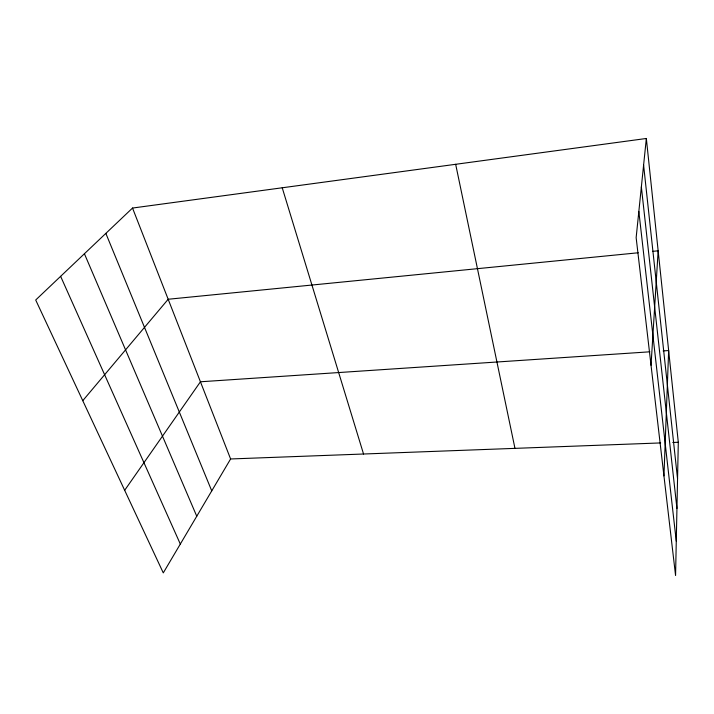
<?xml version="1.0" encoding="UTF-8"?>
<svg xmlns="http://www.w3.org/2000/svg" width="714" height="714" viewBox="0 0 714 714"><rect width="100%" height="100%" fill="white"/><g stroke="black" fill="none" stroke-linecap="round" stroke-linejoin="round"><path stroke-width="1.07" d="M646.34 138.48L678.3 442.269L675.569 575.52L636.147 237.655L646.34 138.48L132.527 208.051L35.7 300.005L163.283 572.887L230.604 458.968L132.527 208.051M663.949 475.899L668.652 350.547L663.136 350.922M651.034 365.247L658.156 250.801L652.623 251.355M124.673 490.295L200.438 381.776L649.892 351.806M82.77 400.679L168.183 299.255L638.218 252.774M230.604 458.968L660.646 442.93M672.784 442.475L678.3 442.269M60.628 276.327L180.321 544.059M84.413 253.747L196.761 516.24M105.85 233.389L211.746 490.884M282.226 187.782L363.542 454.006M455.666 164.3L514.964 448.365M638.843 211.46L676.274 541.185M641.359 186.898L676.943 508.448M643.6 165.121L677.55 478.951"/></g></svg>
